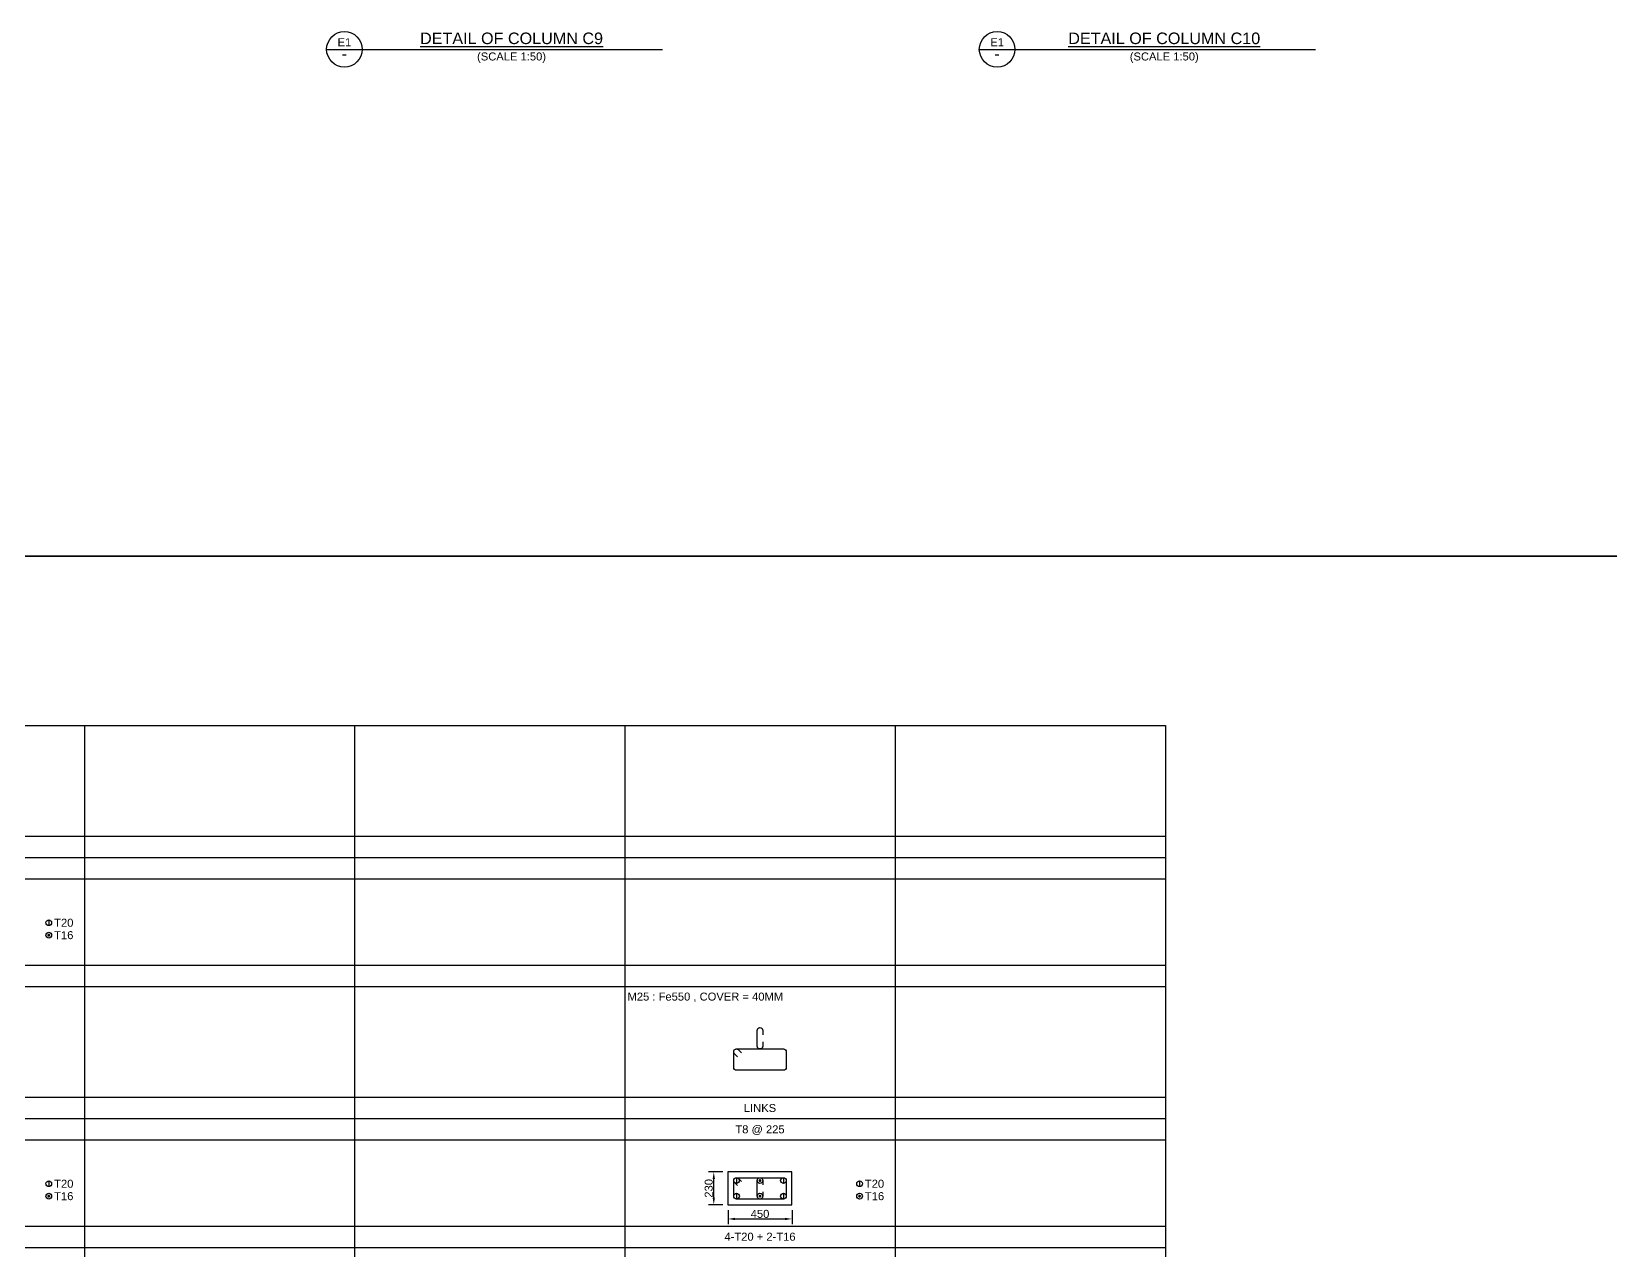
# Model space of a CAD drawing. Header units: inches. Extents: x -816171 to 9366335, y -450961 to 689132.
# Drawn here: x -183303 to -138902, y 12248 to 46526 of the extents above; entities that cross this region are included whole.
import ezdxf
from ezdxf.enums import TextEntityAlignment as Align

# ---------------------------------------------------------------- set-up
doc = ezdxf.new("R2010")
doc.units = ezdxf.units.IN
doc.header["$MEASUREMENT"] = 0
for name, color, linetype in [('colSectionMarkLayer', 5, 'Continuous'), ('Concrete Line', 2, 'Continuous'), ('Dim', 31, 'Continuous'), ('Labels', 4, 'Continuous'), ('Link', 225, 'Continuous'), ('Reinforcement', 130, 'Continuous'), ('Schedule Border', 60, 'Continuous'), ('Schedule Line', 60, 'Continuous'), ('Text', 31, 'Continuous'), ('Text_Scale', 31, 'Continuous')]:
    doc.layers.add(name, color=color, linetype=linetype)
doc.styles.add('SC-BBS1', font='SansSerif')
doc.styles.add('SC-COL1', font='SansSerif')
doc.styles.add('SC-COL2', font='SansSerif')
doc.dimstyles.new('ColumnSch', dxfattribs={"dimtxt": 225, "dimasz": 200, "dimexe": 150, "dimexo": 150, "dimgap": 25, "dimtad": 1, "dimtoh": 1, "dimdec": 4, "dimzin": 0, "dimdsep": 46, "dimtxsty": 'SC-COL2', "dimcen": 0.09, "dimclrd": 8, "dimclre": 8, "dimclrt": 31, "dimadec": 0, "dimazin": 0, "dimtfac": 1, "dimtdec": 0, "dimtix": 1, "dimtofl": 0, "dimtmove": 0, "dimatfit": 3, "dimfxl": 1, "dimtolj": 1, "dimtzin": 0, "dimarcsym": 0})

# ---------------------------------------------------------------- blocks, each defined once
blk = doc.blocks.new('*D224')
at = {"layer": 'DEFPOINTS', "color": 0, "transparency": 16777216}
for p in [(-163718, 13534), (-161918, 13534), (-161918, 13134)]:
    blk.add_point(p, dxfattribs=at)
at = {"layer": 'Dim', "color": 8, "lineweight": -2, "transparency": 16777216}
for p, q in [((-163718, 13384), (-163718, 12984)), ((-161918, 13384), (-161918, 12984)), ((-163518, 13134), (-162118, 13134))]:
    blk.add_line(p, q, dxfattribs=at)
at = {"layer": 'Dim', "color": 8, "transparency": 16777216}
for points in [[(-163518, 13167), (-163518, 13100), (-163718, 13134)], [(-162118, 13167), (-162118, 13100), (-161918, 13134)]]:
    blk.add_solid(points, dxfattribs=at)
at = {"layer": 'Dim', "color": 31, "transparency": 16777216, "insert": (-162818, 13275), "char_height": 225, "attachment_point": 5, "style": 'SC-COL2'}
blk.add_mtext('\\A1;450', dxfattribs=at)
blk = doc.blocks.new('*D225')
at = {"layer": 'DEFPOINTS', "color": 0, "transparency": 16777216}
for p in [(-164118, 14454), (-163718, 14454), (-163718, 13534)]:
    blk.add_point(p, dxfattribs=at)
at = {"layer": 'Dim', "color": 8, "lineweight": -2, "transparency": 16777216}
for p, q in [((-163868, 14454), (-164268, 14454)), ((-164118, 13734), (-164118, 14254)), ((-163868, 13534), (-164268, 13534))]:
    blk.add_line(p, q, dxfattribs=at)
at = {"layer": 'Dim', "color": 8, "transparency": 16777216}
for points in [[(-164152, 14254), (-164085, 14254), (-164118, 14454)], [(-164152, 13734), (-164085, 13734), (-164118, 13534)]]:
    blk.add_solid(points, dxfattribs=at)
at = {"layer": 'Dim', "color": 31, "transparency": 16777216, "insert": (-164259, 13994), "char_height": 225, "attachment_point": 5, "rotation": 90, "style": 'SC-COL2'}
blk.add_mtext('\\A1;230', dxfattribs=at)

msp = doc.modelspace()

# ---------------------------------------------------------------- linework, layer by layer
msp.add_line((-266927.7018, 31770.64531), (-181417.4681, 31770.64531))
for points in [[(-181417.4681, 31770.64531), (-266927.7018, 31770.64531)], [(-95907.23439, 31770.64531), (-181417.4681, 31770.64531)], [(-181417.4681, 31770.64531), (-95907.23439, 31770.64531)]]:
    msp.add_lwpolyline(points)
at = {"layer": 'colSectionMarkLayer'}
for p, q in [((-175005.48091, 46025.59386), (-165555.48091, 46025.59386)), ((-156649.96376, 46025.59386), (-147199.96376, 46025.59386))]:
    msp.add_line(p, q, dxfattribs=at)
for centre in [(-174505.48091, 46025.59386), (-156149.96376, 46025.59386)]:
    msp.add_circle(centre, 500, dxfattribs=at)
at = {"layer": 'Concrete Line'}
for points in [[(-161918.25711, 14453.77457), (-163718.25711, 14453.77457)], [(-163718.25711, 14453.77457), (-163718.25711, 13533.77457)], [(-161918.25711, 13533.77457), (-161918.25711, 14453.77457)], [(-163718.25711, 13533.77457), (-161918.25711, 13533.77457)]]:
    msp.add_lwpolyline(points, dxfattribs=at)
at = {"layer": 'Link'}
for points in [[(-162738.25711, 18113.77457), (-162738.25711, 17993.77457, -1), (-162898.25711, 17993.77457), (-162898.25711, 18433.77457, -1), (-162738.25711, 18433.77457), (-162738.25711, 18313.77457)], [(-163449.97309, 17692.35316), (-163534.82575, 17777.20613, -0.6681779738), (-163478.25711, 17913.77457), (-162158.25711, 17913.77457, -0.4142135624), (-162078.25711, 17833.77457), (-162078.25711, 17393.77457, -0.4142135624), (-162158.25711, 17313.77457), (-163478.25711, 17313.77457, -0.4142135624), (-163558.25711, 17393.77457), (-163558.25711, 17833.77457, -0.6681793021), (-163421.68846, 17890.34301), (-163336.8358, 17805.49004)], [(-163449.97309, 14072.35316), (-163534.82575, 14157.20613, -0.6681779738), (-163478.25711, 14293.77457), (-162158.25711, 14293.77457, -0.4142135624), (-162078.25711, 14213.77457), (-162078.25711, 13773.77457, -0.4142135624), (-162158.25711, 13693.77457), (-163478.25711, 13693.77457, -0.4142135624), (-163558.25711, 13773.77457), (-163558.25711, 14213.77457, -0.6681793021), (-163421.68846, 14270.34301), (-163336.8358, 14185.49004)], [(-162738.25711, 13893.77457), (-162738.25711, 13773.77457, -1), (-162898.25711, 13773.77457), (-162898.25711, 14213.77457, -1), (-162738.25711, 14213.77457), (-162738.25711, 14093.77457)]]:
    msp.add_lwpolyline(points, format="xyb", dxfattribs=at)
at = {"layer": 'Reinforcement', "color": 130}
for points in [[(-182818.25711, 21543.77457), (-182818.25711, 21383.77457)], [(-163478.25711, 14293.77457), (-163478.25711, 14133.77457)], [(-162158.25711, 14293.77457), (-162158.25711, 14133.77457)], [(-182818.25711, 14203.77457), (-182818.25711, 14043.77457)], [(-163478.25711, 13853.77457), (-163478.25711, 13693.77457)], [(-162158.25711, 13853.77457), (-162158.25711, 13693.77457)], [(-160018.25711, 14203.77457), (-160018.25711, 14043.77457)]]:
    msp.add_lwpolyline(points, dxfattribs=at)
at = {"layer": 'Reinforcement', "color": 130, "const_width": 40}
for points in [[(-182838.25711, 21113.77457, 1), (-182798.25711, 21113.77457, 1)], [(-162838.25711, 14213.77457, 1), (-162798.25711, 14213.77457, 1)], [(-182838.25711, 13773.77457, 1), (-182798.25711, 13773.77457, 1)], [(-162838.25711, 13773.77457, 1), (-162798.25711, 13773.77457, 1)], [(-160038.25711, 13773.77457, 1), (-159998.25711, 13773.77457, 1)]]:
    msp.add_lwpolyline(points, format="xyb", close=True, dxfattribs=at)
at = {"layer": 'Reinforcement', "color": 130}
for centre in [(-182818.25711, 21463.77457), (-182818.25711, 21113.77457), (-163478.25711, 14213.77457), (-162818.25711, 14213.77457), (-162158.25711, 14213.77457), (-182818.25711, 14123.77457), (-182818.25711, 13773.77457), (-163478.25711, 13773.77457), (-162818.25711, 13773.77457), (-162158.25711, 13773.77457), (-160018.25711, 14123.77457), (-160018.25711, 13773.77457)]:
    msp.add_circle(centre, 80, dxfattribs=at)
at = {"layer": 'Schedule Border'}
for p, q in [((-233418.25711, 27013.77457), (-151418.25711, 27013.77457)), ((-151418.25711, 27013.77457), (-151418.25711, -18226.22543)), ((-233418.25711, 19673.77457), (-151418.25711, 19673.77457)), ((-233418.25711, 12333.77457), (-151418.25711, 12333.77457))]:
    msp.add_line(p, q, dxfattribs=at)
at = {"layer": 'Schedule Line'}
for p, q in [((-181818.25711, 27013.77457), (-181818.25711, -18226.22543)), ((-174218.25711, 27013.77457), (-174218.25711, -18226.22543)), ((-166618.25711, 27013.77457), (-166618.25711, -18226.22543)), ((-159018.25711, 27013.77457), (-159018.25711, -18226.22543)), ((-227418.25711, 23893.77457), (-151418.25711, 23893.77457)), ((-227418.25711, 23293.77457), (-151418.25711, 23293.77457)), ((-227418.25711, 22693.77457), (-151418.25711, 22693.77457)), ((-227418.25711, 20273.77457), (-151418.25711, 20273.77457)), ((-227418.25711, 16553.77457), (-151418.25711, 16553.77457)), ((-227418.25711, 15953.77457), (-151418.25711, 15953.77457)), ((-227418.25711, 15353.77457), (-151418.25711, 15353.77457)), ((-227418.25711, 12933.77457), (-151418.25711, 12933.77457))]:
    msp.add_line(p, q, dxfattribs=at)

# ---------------------------------------------------------------- texts
at = {"layer": 'Labels', "style": 'SC-BBS1'}
for s, height, p in [('E1', 225, (-174505.48091, 46045.59386)), ('%%uDETAIL OF COLUMN C9', 325, (-169805.48091, 46075.59386)), ('E1', 225, (-156149.96376, 46045.59386)), ('%%uDETAIL OF COLUMN C10', 325, (-151449.96376, 46075.59386))]:
    msp.add_text(s, height=height, dxfattribs=at).set_placement(p, align=Align.BOTTOM_CENTER)
for p in [(-174505.48091, 45900.59386), (-156149.96376, 45900.59386)]:
    msp.add_text('-', height=325, dxfattribs=at).set_placement(p, align=Align.MIDDLE_CENTER)
at = {"layer": 'Text', "style": 'SC-COL1'}
for s, p in [('T20', (-182668.25711, 21463.77457)), ('T16', (-182668.25711, 21113.77457)), ('T20', (-182668.25711, 14123.77457)), ('T20', (-159868.25711, 14123.77457)), ('T16', (-182668.25711, 13773.77457)), ('T16', (-159868.25711, 13773.77457))]:
    msp.add_text(s, height=225, dxfattribs=at).set_placement(p, align=Align.MIDDLE_LEFT)
msp.add_text('M25 : Fe550 , COVER = 40MM', height=225, dxfattribs=at).set_placement((-166543.25711, 19273.77457))
for s, p in [('LINKS', (-162818.25711, 16253.77457)), ('T8 @ 225', (-162818.25711, 15653.77457)), ('4-T20 + 2-T16', (-162818.25711, 12633.77457))]:
    msp.add_text(s, height=225, dxfattribs=at).set_placement(p, align=Align.MIDDLE_CENTER)
at = {"layer": 'Text_Scale', "style": 'SC-BBS1'}
for p in [(-169805.48091, 45645.59386), (-151449.96376, 45645.59386)]:
    msp.add_text('(SCALE 1:50)', height=225, dxfattribs=at).set_placement(p, align=Align.BOTTOM_CENTER)

# ---------------------------------------------------------------- dimensions: what is measured, and where the dimension line sits
at = {"layer": 'Dim'}
for p2, distance, text, picture, middle in [((-163718.25711, 14453.77457), 400, '230', '*D225', (-164259.30649, 13993.77457)), ((-161918.25711, 13533.77457), -400, '450', '*D224', (-162818.25711, 13274.66963))]:
    dim = msp.add_aligned_dim(p1=(-163718.25711, 13533.77457), p2=p2, distance=distance, text=text, dimstyle='ColumnSch', override={"dimtofl": 1}, dxfattribs=at)
    dim.commit()
    dim.dimension.update_dxf_attribs({"geometry": picture, "text_midpoint": middle})

doc.saveas('drawing.dxf')
